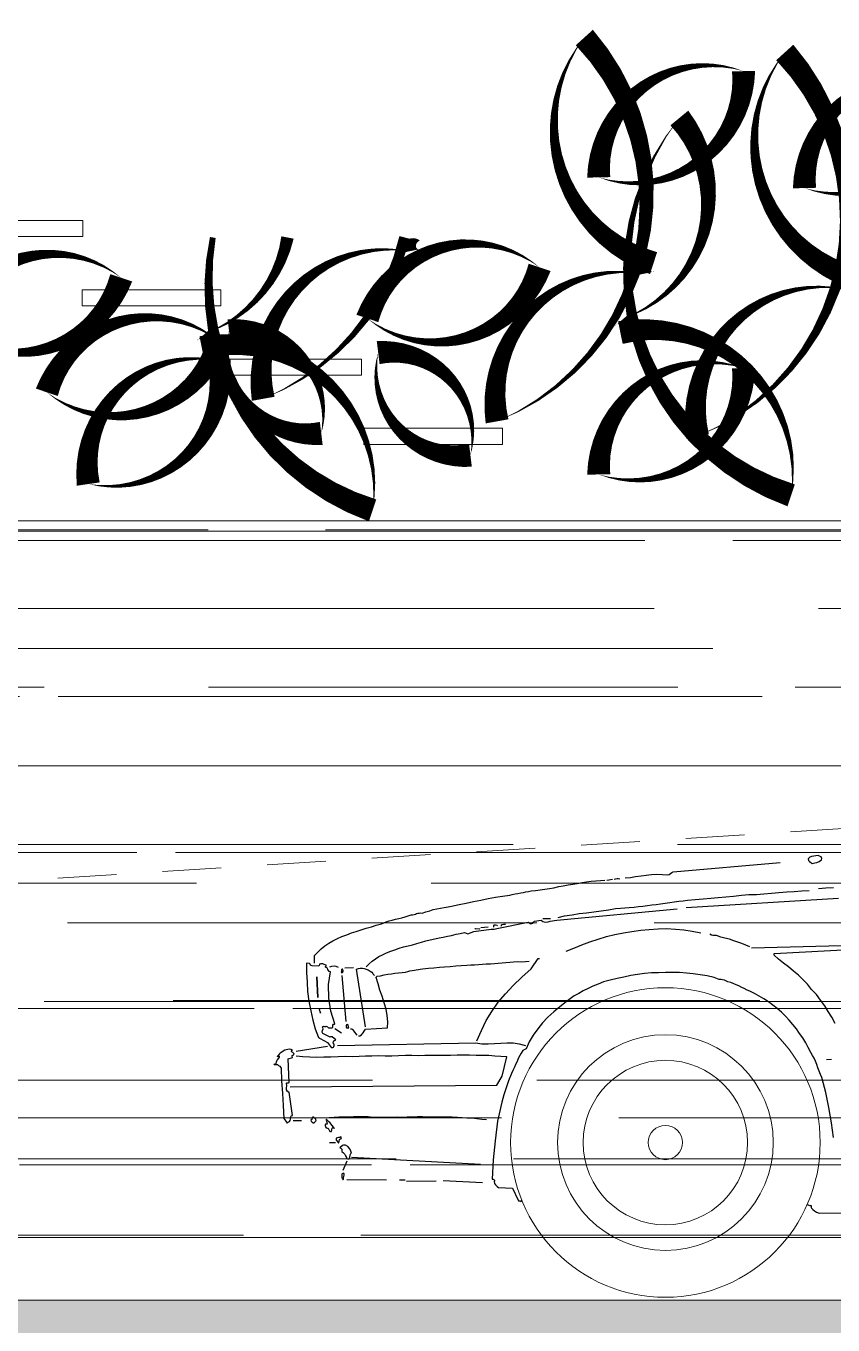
# Model space of a CAD drawing. Header units: metres. Extents: x -45 to 1930, y -347 to 488.
# Drawn here: x 140.093 to 141.84, y -99.279 to -96.467 of the extents above; entities that cross this region are included whole.
import ezdxf

# ---------------------------------------------------------------- set-up
doc = ezdxf.new("R2010")
doc.units = ezdxf.units.M
doc.linetypes.add('ČÁRKOVANÁ', pattern=[19.05, 12.7, -6.35])
doc.layers.add('FLOATINGWINDOWS', color=2, linetype='Continuous', plot=False)
for name, color, linetype in [('SRAFY', 3, 'Continuous'), ('zariz.predmety', 203, 'Continuous'), ('ZDIVO', 1, 'Continuous')]:
    doc.layers.add(name, color=color, linetype=linetype)

# ---------------------------------------------------------------- blocks, each defined once
blk = doc.blocks.new('BMW5-BOK')
for points in [[(1.1752, 0.8855), (1.1911, 0.8869), (1.2079, 0.8875)], [(1.1615, 0.9399), (1.1671, 0.9414), (1.1719, 0.9422), (1.1768, 0.9437), (1.1816, 0.9476), (1.1824, 0.9508), (1.1809, 0.954), (1.1777, 0.9556), (1.1745, 0.9573), (1.1601, 0.9551), (1.1585, 0.9543), (1.1561, 0.9535), (1.1545, 0.9512), (1.1529, 0.9496), (1.1537, 0.9464), (1.156, 0.944), (1.1584, 0.9416), (1.1607, 0.9399), (1.1607, 0.9399), (1.1615, 0.9399), (1.1615, 0.9399), (1.1615, 0.9399)], [(0.7568, 0.9085), (0.768, 0.9091), (0.7791, 0.9114), (0.7912, 0.9128), (0.8023, 0.9143), (0.8135, 0.9157), (0.8255, 0.9164), (0.8374, 0.9162), (0.8494, 0.9153), (0.8518, 0.916), (0.855, 0.9184), (0.8574, 0.92), (0.8606, 0.9215), (1.0922, 0.9416)], [(0.0845, 0.7243), (0.0839, 0.7403), (0.0912, 0.7481), (0.0984, 0.7552), (0.1065, 0.7615), (0.1153, 0.767), (0.1242, 0.7724), (0.1338, 0.7771), (0.1434, 0.7818), (0.1539, 0.7856), (0.1643, 0.7895), (0.1747, 0.7925), (0.1851, 0.7963), (0.1963, 0.7994), (0.2075, 0.8024), (0.2179, 0.8063), (0.2291, 0.8093), (0.2396, 0.8132), (0.246, 0.8155), (0.2524, 0.817), (0.2596, 0.8193), (0.2668, 0.8208), (0.2732, 0.8223), (0.2804, 0.8246), (0.2868, 0.8261), (0.2932, 0.8284), (0.2964, 0.8284), (0.2996, 0.8291), (0.3028, 0.8299), (0.3052, 0.8315), (0.3076, 0.8322), (0.3108, 0.8322), (0.314, 0.8329), (0.3171, 0.8321), (0.3252, 0.8352), (0.334, 0.8375), (0.3412, 0.8398), (0.3492, 0.8413), (0.3572, 0.8427), (0.3652, 0.8442), (0.3732, 0.8457), (0.3811, 0.8472), (0.3971, 0.851), (0.4123, 0.854), (0.4283, 0.8578), (0.4443, 0.8607), (0.4603, 0.8637), (0.4763, 0.8667), (0.4915, 0.8689), (0.5067, 0.8711), (0.5123, 0.8726), (0.5187, 0.8741), (0.5243, 0.8749), (0.5307, 0.8764), (0.5363, 0.8771), (0.5419, 0.8786), (0.5474, 0.8794), (0.553, 0.8809), (0.5626, 0.8815), (0.573, 0.883), (0.5826, 0.8845), (0.593, 0.8859), (0.6026, 0.8874), (0.613, 0.8896), (0.6226, 0.8911), (0.633, 0.8934), (0.6434, 0.8948), (0.653, 0.8963), (0.6633, 0.8986), (0.6729, 0.9), (0.6833, 0.9015), (0.6929, 0.9022), (0.7033, 0.9028), (0.7128, 0.9035)], [(0.7168, 0.9034), (0.7296, 0.9057)], [(0.7328, 0.9056), (0.736, 0.9064), (0.7392, 0.9071), (0.7416, 0.9071), (0.7448, 0.9063)], [(0.6113, 0.8227), (0.6257, 0.8265), (0.6417, 0.8287), (0.6569, 0.8317), (0.6729, 0.8331), (0.6888, 0.8352), (0.7048, 0.8374), (0.7208, 0.8396), (0.736, 0.8426), (0.7464, 0.8432), (0.7559, 0.8439), (0.7655, 0.8446), (0.7759, 0.8453), (0.7855, 0.8467), (0.7951, 0.8474), (0.8047, 0.8489), (0.8142, 0.8503), (0.8238, 0.851), (0.8334, 0.8525), (0.843, 0.8539), (0.8534, 0.8554), (0.863, 0.8569), (0.8726, 0.8584), (0.8822, 0.859), (0.8917, 0.8605), (0.9085, 0.8619), (0.9253, 0.8632), (0.942, 0.8646), (0.958, 0.866), (0.9748, 0.8674), (0.9915, 0.8688), (1.0083, 0.8709), (1.0243, 0.8723), (1.041, 0.8729), (1.057, 0.8743), (1.0738, 0.8757), (1.0897, 0.877), (1.1065, 0.8784), (1.1225, 0.879), (1.1392, 0.8804), (1.1552, 0.881)], [(0.8891, 0.8446), (1.2188, 0.865)], [(0.196, 0.7164), (0.2025, 0.7228), (0.2089, 0.7283), (0.2162, 0.7337), (0.2234, 0.7384), (0.2314, 0.7423), (0.2403, 0.7462), (0.2491, 0.7501), (0.2579, 0.7531), (0.2675, 0.7562), (0.2771, 0.7593), (0.2867, 0.7615), (0.2963, 0.7638), (0.3059, 0.7669), (0.3155, 0.7691), (0.3251, 0.7722), (0.3348, 0.7745), (0.3444, 0.7767), (0.354, 0.779), (0.3627, 0.7805), (0.3723, 0.7827), (0.3811, 0.7842), (0.3907, 0.7865), (0.3995, 0.788), (0.4091, 0.7902), (0.4163, 0.7878), (0.4291, 0.7924), (0.4666, 0.7975), (0.469, 0.7974), (0.473, 0.7974), (0.4762, 0.7981), (0.4786, 0.7989), (0.5466, 0.8124), (0.5482, 0.8123), (0.549, 0.8115), (0.5506, 0.8099), (0.5521, 0.8091), (0.5545, 0.8099), (0.5569, 0.8106), (0.5586, 0.813), (0.5602, 0.8146), (0.5746, 0.8168), (0.5785, 0.8143), (0.5841, 0.8127), (0.5897, 0.8134), (0.5945, 0.8149), (0.6088, 0.8171), (0.8692, 0.8416)], [(0.5786, 0.8207), (0.5953, 0.8205)], [(0.4315, 0.7979), (0.4315, 0.7979), (0.4324, 0.7987), (0.4324, 0.7987), (0.4324, 0.7987), (0.4403, 0.7986), (0.4403, 0.7986), (0.4411, 0.7986), (0.4419, 0.7978), (0.4419, 0.7978)], [(0.4444, 0.801), (0.4603, 0.8023)], [(0.4723, 0.8022), (0.4723, 0.803), (0.4723, 0.8046), (0.4723, 0.8054), (0.4723, 0.8061), (0.4739, 0.8069), (0.4763, 0.8069), (0.4787, 0.8061), (0.4803, 0.8045)], [(0.4891, 0.8044), (0.4891, 0.8044), (0.4891, 0.8059), (0.4891, 0.8067), (0.4891, 0.8067), (0.4907, 0.8075), (0.4931, 0.8083), (0.4963, 0.8082), (0.4987, 0.809)], [(0.6287, 0.7499), (0.6456, 0.7568), (0.6632, 0.7638), (0.68, 0.7699), (0.6984, 0.7761), (0.7161, 0.7814), (0.7344, 0.786), (0.7529, 0.7897), (0.7712, 0.7927), (0.7904, 0.7956), (0.8088, 0.797), (0.8279, 0.7983), (0.8463, 0.7989), (0.8654, 0.7978), (0.8837, 0.796), (0.902, 0.7934), (0.9203, 0.7899)], [(1.0268, 0.759), (1.0181, 0.7631), (1.0093, 0.7665), (1.0006, 0.7697), (0.9919, 0.7722), (0.9823, 0.7756), (0.9728, 0.7781), (0.9641, 0.7806), (0.9545, 0.7839), (0.9505, 0.784), (0.9466, 0.784), (0.9434, 0.7849), (0.9402, 0.7865)], [(1.0299, 0.7574), (1.4488, 0.7679), (1.4504, 0.7671), (1.4519, 0.7654), (1.4519, 0.7622), (1.4519, 0.7599), (1.4064, 0.7581)], [(0.4356, 0.5562), (0.4454, 0.5784), (0.4561, 0.5998), (0.4683, 0.6196), (0.4821, 0.6394), (0.4975, 0.6575), (0.5145, 0.6756), (0.5331, 0.6937), (0.5533, 0.7118), (0.5687, 0.7339), (0.5687, 0.7339), (0.5703, 0.7339), (0.5711, 0.7339), (0.5711, 0.7339)], [(1.2112, 0.5931), (1.2042, 0.6068), (1.1964, 0.6196), (1.1886, 0.6317), (1.1792, 0.6438), (1.1706, 0.6559), (1.1604, 0.6672), (1.1517, 0.6784), (1.1423, 0.6881), (1.132, 0.6978), (1.121, 0.7068), (1.11, 0.7157), (1.0997, 0.7238), (1.0887, 0.7327), (1.0792, 0.7416), (1.0792, 0.7416), (1.0792, 0.7432), (1.0792, 0.744), (1.0792, 0.7448), (1.2556, 0.7545)], [(0.122, 0.5412), (0.1236, 0.5412), (0.1252, 0.5419), (0.126, 0.5435), (0.1268, 0.5459), (0.1268, 0.5475), (0.126, 0.5491), (0.1245, 0.5507), (0.1245, 0.5523), (0.1253, 0.5539), (0.1261, 0.5555), (0.1277, 0.5563), (0.1301, 0.5578), (0.1223, 0.5643), (0.1207, 0.5643), (0.1199, 0.5643), (0.1191, 0.5643), (0.1183, 0.5635), (0.1024, 0.5717), (0.1009, 0.5749), (0.1017, 0.5781), (0.1026, 0.5821), (0.1018, 0.5861), (0.1026, 0.5869), (0.1034, 0.5877), (0.1058, 0.5868), (0.1074, 0.586), (0.109, 0.5876), (0.1106, 0.5868), (0.1122, 0.586), (0.1145, 0.5843), (0.1225, 0.5842), (0.1241, 0.5858), (0.1242, 0.5874), (0.1242, 0.5898), (0.125, 0.5922), (0.1258, 0.5922), (0.1266, 0.5922), (0.1274, 0.5921), (0.1282, 0.5929), (0.1198, 0.6201), (0.1154, 0.6481), (0.1142, 0.6777), (0.1185, 0.7055), (0.1161, 0.7063), (0.1146, 0.708), (0.113, 0.7104), (0.1122, 0.7128), (0.1122, 0.7128), (0.1106, 0.7136), (0.1099, 0.7144), (0.1091, 0.7144), (0.1083, 0.7152), (0.1083, 0.7168), (0.1091, 0.7184), (0.1091, 0.72), (0.1052, 0.7208), (0.102, 0.7225), (0.098, 0.7225), (0.0948, 0.7218), (0.0948, 0.721), (0.0948, 0.7202), (0.094, 0.7186), (0.0932, 0.7178), (0.0788, 0.718), (0.0772, 0.7188), (0.0756, 0.7196), (0.0749, 0.722), (0.0733, 0.7236), (0.0669, 0.7237), (0.0666, 0.7038), (0.068, 0.683), (0.0693, 0.6623), (0.0722, 0.6415), (0.0759, 0.6207), (0.0805, 0.6007), (0.0858, 0.5815), (0.0927, 0.5631), (0.0943, 0.5623), (0.0951, 0.5615), (0.0967, 0.5607), (0.0967, 0.5607), (0.1125, 0.5525), (0.1212, 0.5404), (0.1212, 0.5404), (0.122, 0.5412), (0.122, 0.5412), (0.122, 0.5412)], [(0.1362, 0.7148), (0.1314, 0.7165), (0.1266, 0.7173), (0.121, 0.7166), (0.1163, 0.7151)], [(0.144, 0.7036), (0.1448, 0.7036), (0.1456, 0.7044), (0.1456, 0.706), (0.1464, 0.7067), (0.1465, 0.7083), (0.1457, 0.7091), (0.1449, 0.7107), (0.1441, 0.7107), (0.1425, 0.71), (0.1425, 0.7084), (0.1424, 0.706), (0.1416, 0.7036), (0.1416, 0.7036), (0.1432, 0.7036), (0.144, 0.7036), (0.144, 0.7036)], [(0.1497, 0.7139), (0.1689, 0.7144)], [(0.1943, 0.5865), (0.1752, 0.7112), (0.1792, 0.7127), (0.1832, 0.7134), (0.188, 0.7134), (0.192, 0.7125), (0.1959, 0.7109), (0.2007, 0.7092), (0.2047, 0.7068), (0.2086, 0.7043), (0.2102, 0.7019), (0.211, 0.7003), (0.2125, 0.6987), (0.2141, 0.6971)], [(0.1797, 0.5667), (0.1797, 0.5667), (0.1813, 0.5667), (0.1821, 0.5667), (0.1821, 0.5667), (0.1861, 0.5691), (0.1893, 0.573), (0.1918, 0.577), (0.1943, 0.5809), (0.2421, 0.5843), (0.2431, 0.597), (0.2417, 0.6106), (0.2395, 0.6242), (0.2349, 0.6378), (0.2303, 0.6522), (0.2256, 0.6658), (0.2218, 0.6794), (0.218, 0.6931), (0.218, 0.6938), (0.2181, 0.6946), (0.2189, 0.6954), (0.2197, 0.6962), (0.2269, 0.6969), (0.2349, 0.6984), (0.2429, 0.6999), (0.2508, 0.7006), (0.258, 0.7021), (0.266, 0.7028), (0.274, 0.7035), (0.2812, 0.7042), (0.286, 0.7057), (0.2908, 0.7072), (0.2956, 0.708), (0.3004, 0.7087), (0.3044, 0.7095), (0.3092, 0.7102), (0.3132, 0.7109), (0.318, 0.7117), (0.3307, 0.7131), (0.3427, 0.7137), (0.3547, 0.7152), (0.3659, 0.7158), (0.3778, 0.7165), (0.3898, 0.7179), (0.4018, 0.7186), (0.4138, 0.72), (0.4226, 0.7207), (0.4305, 0.7206), (0.4393, 0.7213), (0.4481, 0.7219), (0.4561, 0.7226), (0.4649, 0.7225), (0.4737, 0.7232), (0.4816, 0.7239), (0.4904, 0.7246), (0.4984, 0.7253), (0.5072, 0.7259), (0.5152, 0.7266), (0.5239, 0.7273), (0.5319, 0.7272), (0.5407, 0.7279), (0.5487, 0.7286)], [(1.1764, 0.1829), (2.4994, 0.1847)], [(1.208, 0.3467), (1.2036, 0.3787), (1.1977, 0.4115), (1.1909, 0.4443), (1.1826, 0.4763), (1.1795, 0.4827), (1.1764, 0.4899), (1.1741, 0.4971), (1.1718, 0.5043), (1.1687, 0.5116), (1.1656, 0.518), (1.1625, 0.5244), (1.1586, 0.5308), (1.1531, 0.5413), (1.1477, 0.5517), (1.1414, 0.5621), (1.1344, 0.5718), (1.1274, 0.5815), (1.1195, 0.5911), (1.1116, 0.6008), (1.1038, 0.6089), (1.0951, 0.6178), (1.0857, 0.6259), (1.0762, 0.6332), (1.0667, 0.6405), (1.0572, 0.647), (1.0469, 0.6527), (1.0366, 0.6584), (1.0263, 0.6634), (1.0208, 0.6658), (1.0144, 0.6691), (1.0089, 0.6716), (1.0026, 0.6748), (0.997, 0.6773), (0.9907, 0.6798), (0.9851, 0.6822), (0.9787, 0.6839), (0.9748, 0.6856), (0.9716, 0.6872), (0.9676, 0.688), (0.9645, 0.6889), (0.9605, 0.6889), (0.9565, 0.6898), (0.9533, 0.6914), (0.9494, 0.693), (0.9343, 0.6964), (0.9191, 0.699), (0.904, 0.7008), (0.8897, 0.7026), (0.8745, 0.7036), (0.8594, 0.7038), (0.8442, 0.704), (0.8291, 0.7034), (0.8139, 0.7028), (0.7987, 0.7014), (0.7836, 0.6992), (0.7692, 0.697), (0.754, 0.694), (0.7396, 0.691), (0.7244, 0.6872), (0.71, 0.6834), (0.698, 0.6788), (0.6867, 0.6742), (0.6763, 0.6695), (0.6659, 0.6641), (0.6562, 0.6586), (0.6466, 0.6532), (0.6377, 0.6469), (0.6289, 0.6406), (0.6152, 0.6296), (0.6023, 0.6186), (0.5894, 0.6069), (0.578, 0.595), (0.5675, 0.5816), (0.5578, 0.5682), (0.5488, 0.5539), (0.5422, 0.5389), (0.535, 0.535), (0.5317, 0.5295), (0.5285, 0.5239), (0.5252, 0.5176), (0.5227, 0.5112), (0.5195, 0.5049), (0.517, 0.4985), (0.5137, 0.4914), (0.5104, 0.4851), (0.5038, 0.4692), (0.4988, 0.4541), (0.4939, 0.439), (0.4897, 0.4231), (0.4803, 0.3818), (0.475, 0.3396), (0.4713, 0.2981), (0.4691, 0.2567), (0.4699, 0.2567), (0.4707, 0.2567), (0.4715, 0.2559), (0.4731, 0.2551), (0.4739, 0.2543), (0.4739, 0.2535), (0.4739, 0.2519), (0.473, 0.2511), (0.4738, 0.2471), (0.4761, 0.2438), (0.4793, 0.2406), (0.4824, 0.2382), (0.5127, 0.237), (0.5252, 0.2113), (0.526, 0.2097), (0.5276, 0.2097), (0.5292, 0.2097), (0.5307, 0.208), (0.5323, 0.2088), (0.533, 0.2107)], [(0.0915, 0.65), (0.0889, 0.6947), (0.0915, 0.65)], [(0.153, 0.5974), (0.1439, 0.6972)], [(0.0974, 0.6157), (0.0952, 0.6261), (0.0943, 0.6237), (0.0951, 0.6213), (0.0966, 0.6189), (0.0974, 0.6157)], [(0.1568, 0.5838), (0.1568, 0.5838), (0.1576, 0.5838), (0.1584, 0.5838), (0.1584, 0.5838), (0.1561, 0.591), (0.1537, 0.5902), (0.1529, 0.5886), (0.1529, 0.5862), (0.1536, 0.5838), (0.1544, 0.5838), (0.1544, 0.5838), (0.1552, 0.5838), (0.1568, 0.5838)], [(0.1423, 0.5728), (0.1281, 0.5818)], [(0.1765, 0.5684), (0.1671, 0.5804), (0.1663, 0.5805), (0.1648, 0.5813), (0.1639, 0.5813), (0.1623, 0.5813)], [(0.0257, 0.3789), (0.0273, 0.3797), (0.0298, 0.3813), (0.0314, 0.3836), (0.0322, 0.386), (0.0322, 0.3884), (0.0331, 0.3908), (0.0339, 0.3932), (0.0363, 0.394), (0.029, 0.4451), (0.0274, 0.4451), (0.0274, 0.4459), (0.0274, 0.4459), (0.0258, 0.4459), (0.0235, 0.4499), (0.0235, 0.4539), (0.0244, 0.4587), (0.0237, 0.4643), (0.0244, 0.4651), (0.026, 0.4651), (0.0276, 0.465), (0.0293, 0.4658), (0.0275, 0.5169), (0.0363, 0.52), (0.0356, 0.5224), (0.0356, 0.5239), (0.0372, 0.5247), (0.0396, 0.5255), (0.0396, 0.5271), (0.0404, 0.5271), (0.0404, 0.5271), (0.0397, 0.5287), (0.0388, 0.5295), (0.0373, 0.5303), (0.0357, 0.5311), (0.0341, 0.5328), (0.0341, 0.5335), (0.0341, 0.5344), (0.0349, 0.5359), (0.0365, 0.5359), (0.0334, 0.5368), (0.0294, 0.5376), (0.0262, 0.5368), (0.023, 0.5361), (0.0198, 0.5353), (0.0166, 0.5338), (0.0134, 0.5314), (0.0102, 0.5291), (0.0077, 0.5267), (0.0061, 0.5251), (0.0045, 0.5236), (0.0037, 0.522), (0.0045, 0.5228), (0.0061, 0.5228), (0.0069, 0.5228), (0.0077, 0.5227), (0.0076, 0.5203), (0.006, 0.518), (0.0036, 0.5148), (0.0019, 0.5116), (-0.0006, 0.5045), (-0.0013, 0.5045), (-0.0022, 0.5045), (-0.0029, 0.5053), (-0.0037, 0.5061), (-0.0029, 0.5045), (-0.0006, 0.5045), (0.0018, 0.5045), (0.0042, 0.5044), (0.0066, 0.5028), (0.009, 0.5012), (0.0105, 0.4988), (0.0121, 0.4964), (0.0125, 0.4692), (0.0146, 0.4421), (0.0166, 0.4158), (0.0179, 0.3878), (0.0202, 0.3846), (0.0218, 0.3822), (0.0233, 0.3798), (0.0249, 0.3774), (0.0249, 0.3774), (0.0257, 0.3781), (0.0257, 0.3789), (0.0257, 0.3789)], [(0.0445, 0.5334), (0.1124, 0.5445)], [(0.134, 0.5458), (0.4331, 0.5515), (0.4467, 0.5497), (0.4602, 0.5495), (0.4738, 0.5501), (0.4873, 0.5507), (0.5009, 0.5514), (0.5145, 0.5512), (0.5272, 0.5494), (0.5407, 0.5461)], [(0.0315, 0.4562), (0.479, 0.4599), (0.4904, 0.4797), (0.5005, 0.5211), (0.4878, 0.522), (0.4742, 0.523), (0.4615, 0.524), (0.4479, 0.5241), (0.4344, 0.5243), (0.42, 0.5245), (0.4064, 0.5247), (0.3929, 0.5249), (0.3785, 0.5243), (0.365, 0.5244), (0.3506, 0.5238), (0.3371, 0.524), (0.3227, 0.5242), (0.3091, 0.5236), (0.2948, 0.5238), (0.2812, 0.5239), (0.2661, 0.5234), (0.2517, 0.5227), (0.2373, 0.5229), (0.223, 0.5231), (0.2086, 0.5225), (0.1943, 0.5227), (0.1807, 0.5221), (0.1664, 0.5215), (0.1504, 0.5217), (0.1353, 0.5211), (0.1193, 0.5205), (0.1041, 0.5207), (0.089, 0.5201), (0.0738, 0.5203), (0.0587, 0.5213), (0.0444, 0.523)], [(1.1927, 0.5152), (1.203, 0.5159)], [(0.0378, 0.3836), (0.0561, 0.3833)], [(0.0847, 0.379), (0.0848, 0.3798), (0.0856, 0.3813), (0.0864, 0.3821), (0.088, 0.3829), (0.0872, 0.3853), (0.0865, 0.3877), (0.0841, 0.3885), (0.0825, 0.3902), (0.0809, 0.391), (0.0801, 0.3894), (0.0793, 0.3878), (0.0776, 0.3854), (0.076, 0.3847), (0.0768, 0.3823), (0.0792, 0.3799), (0.0815, 0.3782), (0.0824, 0.3782), (0.0831, 0.379), (0.084, 0.379), (0.0847, 0.379)], [(0.1196, 0.3586), (0.1196, 0.3586), (0.1204, 0.3594), (0.1212, 0.3593), (0.1212, 0.3593), (0.1221, 0.3665), (0.1229, 0.3673), (0.1245, 0.3681), (0.1261, 0.3672), (0.1276, 0.3664), (0.1175, 0.3794), (0.1151, 0.3802), (0.1135, 0.3818), (0.1119, 0.3834), (0.1104, 0.3866), (0.1095, 0.3842), (0.1103, 0.3818), (0.1111, 0.3794), (0.1118, 0.3762), (0.1118, 0.3754), (0.111, 0.3754), (0.1094, 0.3755), (0.1078, 0.3755), (0.107, 0.3739), (0.107, 0.3723), (0.1078, 0.3707), (0.1085, 0.3683), (0.1093, 0.3675), (0.1101, 0.3675), (0.1125, 0.3666), (0.1141, 0.3666), (0.1172, 0.3594), (0.1172, 0.3594), (0.118, 0.3594), (0.1188, 0.3594), (0.1196, 0.3586)], [(0.116, 0.3897), (0.1264, 0.3904), (0.1368, 0.3911), (0.1471, 0.3917), (0.1583, 0.3916), (0.1687, 0.3922), (0.179, 0.3921), (0.1894, 0.392), (0.2005, 0.3918), (0.2109, 0.3909), (0.2213, 0.3907), (0.2316, 0.3906), (0.2428, 0.3905), (0.2532, 0.3903), (0.2636, 0.391), (0.2747, 0.3909), (0.2851, 0.3915), (0.2963, 0.3914), (0.3074, 0.392), (0.3178, 0.3919), (0.3289, 0.3917), (0.3401, 0.3916), (0.3505, 0.3914), (0.3616, 0.3913), (0.372, 0.3912), (0.3824, 0.391), (0.3935, 0.3909), (0.4039, 0.39), (0.4142, 0.389), (0.4254, 0.3889), (0.4358, 0.3879), (0.4461, 0.3862), (0.4565, 0.3853)], [(0.1368, 0.3352), (0.1385, 0.3424), (0.1393, 0.3432), (0.1401, 0.344), (0.1409, 0.344), (0.1425, 0.3447), (0.1417, 0.3455), (0.1417, 0.3463), (0.1417, 0.3471), (0.141, 0.3479), (0.1386, 0.3464), (0.1362, 0.3464), (0.1337, 0.3456), (0.1313, 0.3449), (0.1313, 0.3441), (0.1313, 0.3433), (0.1313, 0.3417), (0.1313, 0.3409), (0.136, 0.3352), (0.136, 0.3352), (0.1368, 0.3352), (0.1368, 0.3352), (0.1368, 0.3352)], [(0.1169, 0.3355), (0.1296, 0.3361)], [(0.1563, 0.3007), (0.1571, 0.3007), (0.1587, 0.3006), (0.1595, 0.3006), (0.1603, 0.3014), (0.1612, 0.3078), (0.1612, 0.3094), (0.162, 0.3102), (0.1628, 0.3117), (0.1644, 0.3125), (0.1629, 0.3173), (0.1606, 0.3222), (0.1566, 0.327), (0.1511, 0.3303), (0.1495, 0.3303), (0.1487, 0.3303), (0.1471, 0.3303), (0.1447, 0.3295), (0.139, 0.324), (0.1414, 0.3232), (0.143, 0.3216), (0.143, 0.3184), (0.1437, 0.316), (0.1469, 0.3136), (0.1493, 0.3111), (0.1516, 0.3071), (0.1531, 0.3031), (0.1531, 0.3023), (0.1539, 0.3015), (0.1555, 0.3007), (0.1563, 0.3007)], [(0.1464, 0.2761), (0.1546, 0.2959)], [(0.4432, 0.2882), (0.1643, 0.303)], [(0.1469, 0.2561), (0.147, 0.2593), (0.1478, 0.2625), (0.1487, 0.2649), (0.1487, 0.2681), (0.1479, 0.2689), (0.1463, 0.2697), (0.1455, 0.2689), (0.1439, 0.2682), (0.1431, 0.2673), (0.1431, 0.2657), (0.1431, 0.2634), (0.143, 0.261), (0.143, 0.2594), (0.1438, 0.2586), (0.1446, 0.257), (0.1461, 0.2553), (0.1461, 0.2553), (0.1469, 0.2561), (0.1469, 0.2561), (0.1469, 0.2561)], [(0.1541, 0.256), (0.2402, 0.2549)], [(0.2801, 0.2544), (0.2681, 0.2545)], [(0.2833, 0.252), (0.3479, 0.2527)], [(0.4475, 0.2482), (0.363, 0.2525)], [(1.1511, 0.2023), (1.1519, 0.2007), (1.1543, 0.1999), (1.1566, 0.1991), (1.159, 0.1991), (1.159, 0.1975), (1.159, 0.1967), (1.159, 0.1951), (1.1598, 0.1935), (1.1629, 0.191), (1.1669, 0.1878), (1.1708, 0.1853), (1.1764, 0.1829)]]:
    blk.add_lwpolyline(points)
at = {"lineweight": 0}
for radius in [0.335, 0.2334, 0.178, 0.0371]:
    blk.add_circle((0.8438, 0.3357), radius, dxfattribs=at)

msp = doc.modelspace()

# ---------------------------------------------------------------- hatches: boundary and pattern name
at = {"layer": 'SRAFY', "linetype": 'Continuous', "lineweight": 0}
msp.add_hatch(color=251, dxfattribs=at).paths.add_polyline_path([(150.827234, -97.524519), (145.952234, -97.947162), (145.952234, -99.224519), (129.527234, -99.224519), (129.527234, -98.979417), (123.777234, -99.224519), (122.488224, -99.224519), (122.488224, -101.826289), (150.827234, -101.826289)])
h = msp.add_hatch(dxfattribs=at)
h.set_pattern_fill('AR-RROOF', color=252, scale=0.01, style=0)
h.set_pattern_definition([(0, (139.80104, -88.92452), (0.5588, 0.254), [3.81, -0.508, 1.27, -0.254]), (0, (140.13886, -88.79752), (-0.254, 0.33782), [0.762, -0.08382, 1.524, -0.1905]), (0, (139.92804, -88.70862), (1.3208, 0.17018), [2.032, -0.3556, 1.016, -0.254])])
h.paths.add_polyline_path([(145.952234, -97.947162), (145.952234, -97.771923), (146.164527, -97.771923, -0.3934913), (146.413311, -97.564982, -0.02506982), (146.416339, -97.537619), (146.315365, -97.537619, -0.04081662), (146.311027, -97.567032, -0.17943727), (146.187651, -97.537619), (139.827234, -97.537619), (139.827234, -98.332097)])
h.paths.add_polyline_path([(145.952234, -97.947162), (139.827234, -98.332097), (139.827234, -99.224519), (145.952234, -99.224519)])
h.paths.add_polyline_path([(143.439073, -99.031112), (143.739073, -99.031112), (143.739073, -99.066112), (143.439073, -99.066112)], flags=16)
h.paths.add_polyline_path([(143.74371, -98.881112), (144.04371, -98.881112), (144.04371, -98.916112), (143.74371, -98.916112)], flags=16)
h.paths.add_polyline_path([(144.048348, -98.731112), (144.348348, -98.731112), (144.348348, -98.766112), (144.048348, -98.766112)], flags=16)
h.paths.add_polyline_path([(144.352986, -98.581112), (144.652986, -98.581112), (144.652986, -98.616112), (144.352986, -98.616112)], flags=16)
h.paths.add_polyline_path([(144.657623, -98.431112), (144.957623, -98.431112), (144.957623, -98.466112), (144.657623, -98.466112)], flags=16)
h.paths.add_polyline_path([(144.962261, -98.316112), (144.962261, -98.281112), (145.262261, -98.281112), (145.262261, -98.316112)], flags=16)
h.paths.add_polyline_path([(145.266899, -98.166112), (145.266899, -98.131112), (145.566899, -98.131112), (145.566899, -98.166112)], flags=16)
h.paths.add_polyline_path([(145.571536, -98.016112), (145.571536, -97.981112), (145.871536, -97.981112), (145.871536, -98.016112)], flags=16)
h.paths.add_polyline_path([(149.050558, -97.537619), (146.943241, -97.537619, -0.16247691), (146.954098, -97.652603, -0.3428434), (146.762059, -97.537619), (146.565913, -97.537619, -0.05133241), (146.479424, -97.599775, 0.00741947), (146.478122, -97.605029, -0.52056705), (146.677832, -97.827322, -0.53003369), (146.479424, -97.599775, -0.01580328), (146.450407, -97.615213, -0.2281988), (146.352234, -97.796313), (146.352234, -97.922023), (146.777689, -97.895285, -0.5212173), (147.091419, -97.664855, -0.29428762), (146.956799, -97.884029), (149.050558, -97.752443)])

# ---------------------------------------------------------------- linework, layer by layer
at = {"layer": 'FLOATINGWINDOWS', "linetype": 'Continuous', "lineweight": 0, "flags": 128}
msp.add_lwpolyline([(150.827234, -97.524519), (145.952234, -97.947162), (145.952234, -99.224519), (129.527234, -99.224519), (129.527234, -98.979417), (123.777234, -99.224519), (122.488224, -99.224519), (122.488224, -101.826289), (150.827234, -101.826289)], close=True, dxfattribs=at)
at = {"layer": 'SRAFY', "linetype": 'Continuous', "lineweight": 0}
msp.add_line((149.050558, -97.537619), (139.822597, -97.537619), dxfattribs=at)
at = {"layer": 'SRAFY', "linetype": 'ČÁRKOVANÁ', "lineweight": 0, "ltscale": 0.01}
msp.add_line((145.952234, -97.947162), (139.827234, -98.332097), dxfattribs=at)
at = {"layer": 'SRAFY', "linetype": 'Continuous', "lineweight": 0}
for points in [[(140.027234, -96.887619), (140.027234, -96.922619), (140.216008, -96.922619), (140.216008, -96.887619)], [(140.214584, -97.037619), (140.214584, -97.072619), (140.514584, -97.072619), (140.514584, -97.037619)], [(140.519222, -97.187619), (140.519222, -97.222619), (140.819222, -97.222619), (140.819222, -97.187619)], [(140.82386, -97.337619), (140.82386, -97.372619), (141.12386, -97.372619), (141.12386, -97.337619)]]:
    msp.add_lwpolyline(points, close=True, dxfattribs=at)
at = {"layer": 'zariz.predmety', "color": 253, "linetype": 'Continuous', "ltscale": 0.001}
for points in [[(141.301332, -96.491672, 0, 0, 0.52056705), (141.301332, -96.491672, 0, 0.05, 0.52056705), (141.451163, -96.980035, 0, 0.05, 0.52056705), (141.429483, -97.003136, 0, 0.05, 0.52056705), (141.112389, -97.322508, 0, 0.05, 0.52056705), (141.301332, -96.491672, 0.05, 0.05, 0)], [(141.735258, -96.523987, 0, 0, 0.52056705), (141.735258, -96.523987, 0, 0.05, 0.52056705), (141.885089, -97.01235, 0, 0.05, 0.52056705), (141.863409, -97.035451, 0, 0.05, 0.52056705), (141.546314, -97.354823, 0, 0.05, 0.52056705), (141.735258, -96.523987, 0.05, 0.05, 0)], [(141.64615, -96.564441, 0, 0, 0.52056705), (141.64615, -96.564441, 0, 0.05, 0.52056705), (141.332409, -96.794386, 0, 0.05, 0.52056705), (141.64615, -96.564441, 0.05, 0.05, 0)], [(142.091582, -96.587568, 0, 0, 0.52056705), (142.091582, -96.587568, 0, 0.05, 0.52056705), (141.777841, -96.817512, 0, 0.05, 0.52056705), (142.091582, -96.587568, 0.05, 0.05, 0)], [(141.749117, -97.482734, 0, 0, 0.52056705), (141.749117, -97.482734, 0, 0.05, 0.52056705), (141.379357, -97.130279, 0, 0.05, 0.52056705), (141.386949, -97.099521, 0, 0.05, 0.52056705), (141.507058, -96.665792, 0, 0.05, 0.52056705), (141.749117, -97.482734, 0.05, 0.05, 0)], [(141.204628, -96.989301, 0, 0, 0.52056705), (141.204628, -96.989301, 0, 0.05, 0.52056705), (140.831655, -97.099751, 0, 0.05, 0.52056705), (141.204628, -96.989301, 0.05, 0.05, 0)], [(140.29886, -97.011804, 0, 0, 0.52056705), (140.29886, -97.011804, 0, 0.05, 0.52056705), (139.925888, -97.122253, 0, 0.05, 0.52056705), (140.29886, -97.011804, 0.05, 0.05, 0)], [(140.510676, -97.149109, 0, 0, 0.52056705), (140.510676, -97.149109, 0, 0.05, 0.52056705), (140.137703, -97.259559, 0, 0.05, 0.52056705), (140.510676, -97.149109, 0.05, 0.05, 0)], [(140.731847, -97.348644, 0, 0, 0.52056705), (140.731847, -97.348644, 0, 0.05, 0.52056705), (140.532138, -97.126351, 0, 0.05, 0.52056705), (140.731847, -97.348644, 0.05, 0.05, 0)], [(141.054781, -97.396041, 0, 0, 0.52056705), (141.054781, -97.396041, 0, 0.05, 0.52056705), (140.855071, -97.173748, 0, 0.05, 0.52056705), (141.054781, -97.396041, 0.05, 0.05, 0)], [(140.227448, -97.458213, 0, 0, 0.52056705), (140.227448, -97.458213, 0, 0.05, 0.52056705), (140.510549, -97.191452, 0, 0.05, 0.52056705), (140.227448, -97.458213, 0.05, 0.05, 0)], [(141.64615, -97.207477, 0, 0, 0.52056705), (141.64615, -97.207477, 0, 0.05, 0.52056705), (141.332409, -97.437421, 0, 0.05, 0.52056705), (141.64615, -97.207477, 0.05, 0.05, 0)]]:
    msp.add_lwpolyline(points, format="xyseb", close=True, dxfattribs=at)
for points in [[(140.49707, -96.924519, 0.012584, 0.05, 0.37545148), (140.842935, -97.515282, 0, 0, 0), (140.842935, -97.515282, 0, 0.05, 0.52056705), (140.473175, -97.162827, 0, 0.05, 0.52056705), (140.480768, -97.132069, 0, 0.027137, 0.26655492), (140.658833, -96.924519, 0, 0, 0)], [(140.944913, -96.931191, 0, 0.05, 0.52056705), (140.923233, -96.954293, 0, 0.05, 0.52056705), (140.606138, -97.273665, 0, 0.024119, 0.23574972), (140.912671, -96.924519, 0, 0.024119, 0.23574972)]]:
    msp.add_lwpolyline(points, format="xyseb", dxfattribs=at)
at = {"layer": 'ZDIVO', "linetype": 'Continuous', "lineweight": 0}
msp.add_line((145.952234, -99.224519), (129.527234, -99.224519), dxfattribs=at)

# ---------------------------------------------------------------- block references
at = {"linetype": 'Continuous', "lineweight": 0}
msp.add_blockref('BMW5-BOK', (140.633051, -99.219336), dxfattribs=at)

doc.saveas('drawing.dxf')
